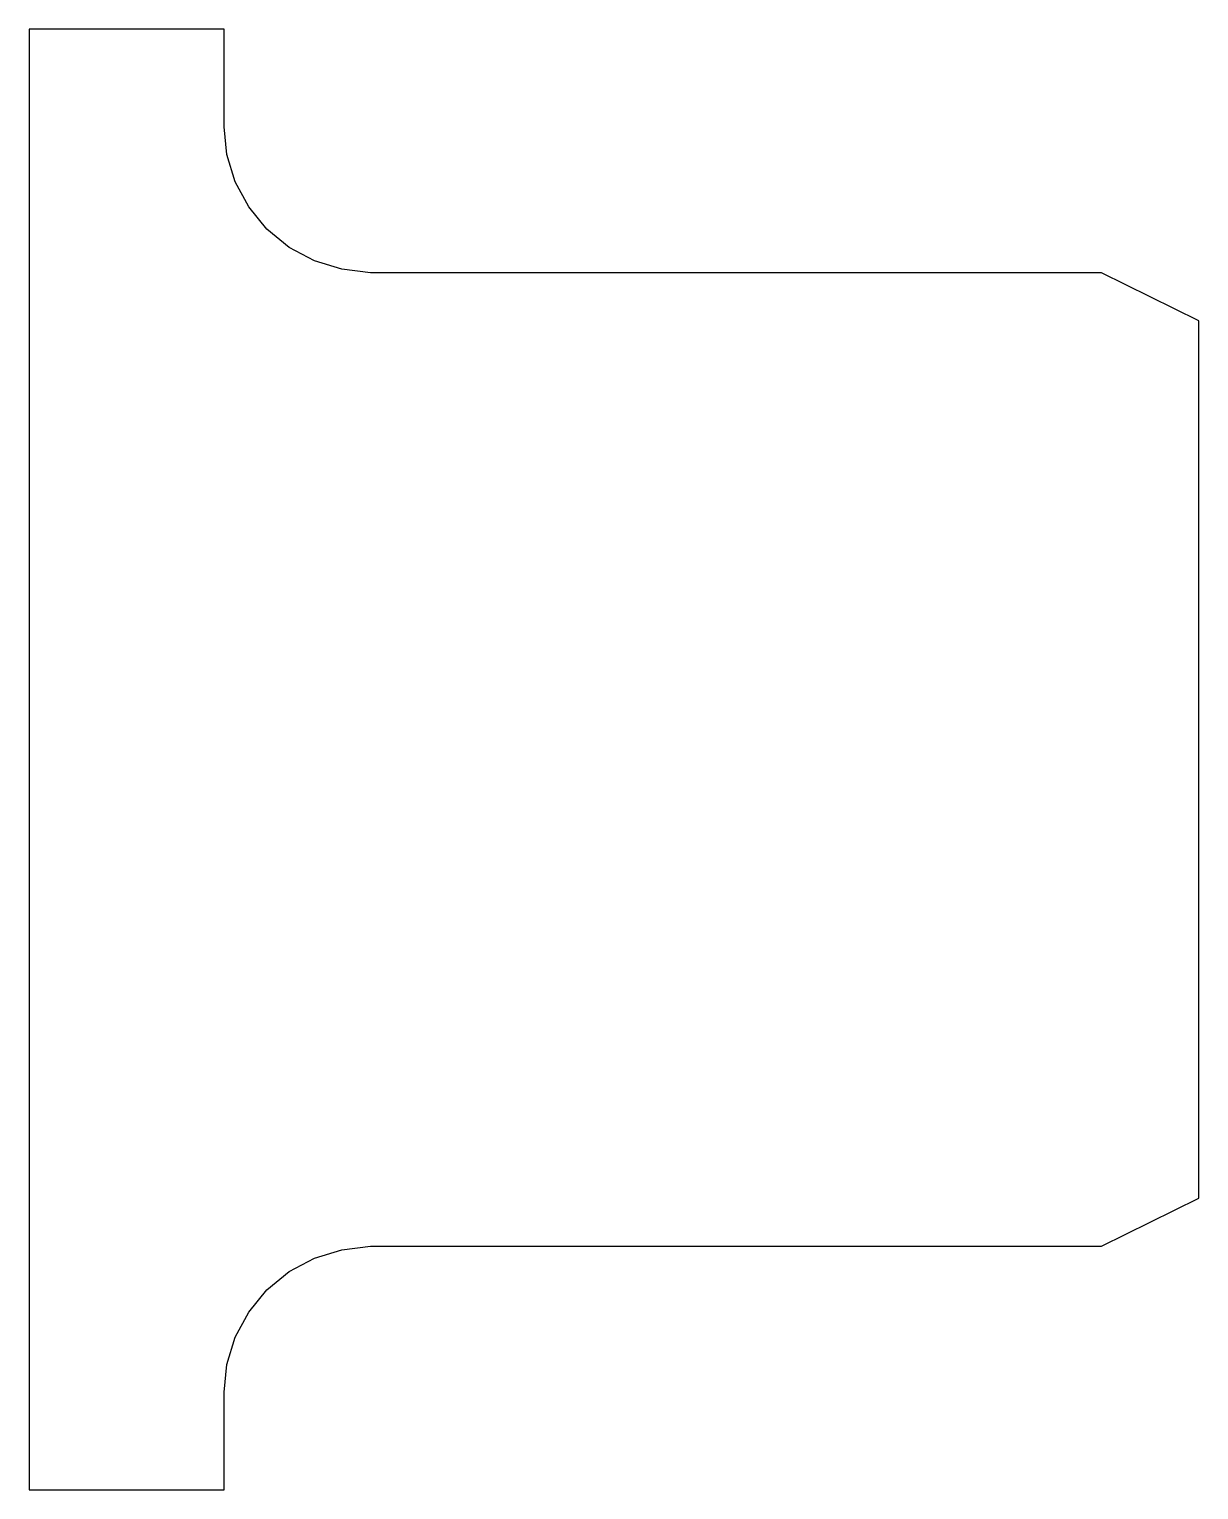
# Model space of a CAD drawing. Header units: millimetres. Extents: x -4.8 to 7.2, y -7.5 to 7.5.
import ezdxf

# ---------------------------------------------------------------- set-up
doc = ezdxf.new("R2010")
doc.units = ezdxf.units.MM

msp = doc.modelspace()

# ---------------------------------------------------------------- linework, layer by layer
at = {"layer": 'CONTOURS', "color": 7}
msp.add_lwpolyline([(-4.829, -7.49), (-3.829, -7.49), (-2.829, -7.49), (-2.829, -6.971), (-2.829, -6.49), (-2.8, -6.207), (-2.715, -5.926), (-2.576, -5.667), (-2.39, -5.439), (-2.163, -5.253), (-1.903, -5.114), (-1.622, -5.029), (-1.329, -4.99), (2.421, -4.99), (6.171, -4.99), (7.171, -4.5), (7.171, -4.462), (7.171, -4.423), (7.171, -4.347), (7.171, -4.27), (7.171, -4.157), (7.171, -4.045), (7.171, -3.897), (7.171, -3.75), (7.171, -3.57), (7.171, -3.391), (7.171, -3.182), (7.171, -2.973), (7.171, -2.739), (7.171, -2.505), (7.171, -2.25), (7.171, -1.995), (7.171, -1.722), (7.171, -1.45), (7.171, -1.165), (7.171, -0.88), (7.171, -0.587), (7.171, -0.295), (7.171, 0), (7.171, 0.295), (7.171, 0.587), (7.171, 0.88), (7.171, 1.165), (7.171, 1.45), (7.171, 1.722), (7.171, 1.995), (7.171, 2.25), (7.171, 2.505), (7.171, 2.739), (7.171, 2.973), (7.171, 3.182), (7.171, 3.391), (7.171, 3.57), (7.171, 3.75), (7.171, 3.897), (7.171, 4.045), (7.171, 4.157), (7.171, 4.27), (7.171, 4.347), (7.171, 4.423), (7.171, 4.462), (7.171, 4.5), (6.171, 4.99), (2.421, 4.99), (-1.329, 4.99), (-1.622, 5.029), (-1.903, 5.114), (-2.163, 5.253), (-2.39, 5.439), (-2.576, 5.667), (-2.715, 5.926), (-2.8, 6.207), (-2.829, 6.49), (-2.829, 6.971), (-2.829, 7.49), (-3.829, 7.49), (-4.829, 7.49), (-4.829, 7.471), (-4.829, 7.414), (-4.829, 7.356), (-4.829, 7.261), (-4.829, 7.165), (-4.829, 7.033), (-4.829, 6.901), (-4.829, 6.734), (-4.829, 6.566), (-4.829, 6.365), (-4.829, 6.164), (-4.829, 5.931), (-4.829, 5.698), (-4.829, 5.436), (-4.829, 5.174), (-4.829, 4.885), (-4.829, 4.597), (-4.829, 4.285), (-4.829, 3.972), (-4.829, 3.64), (-4.829, 3.307), (-4.829, 2.958), (-4.829, 2.608), (-4.829, 2.245), (-4.829, 1.882), (-4.829, 1.51), (-4.829, 1.137), (-4.829, 0.759), (-4.829, 0.38), (-4.829, 0), (-4.829, -0.38), (-4.829, -0.759), (-4.829, -1.137), (-4.829, -1.51), (-4.829, -1.882), (-4.829, -2.245), (-4.829, -2.608), (-4.829, -2.958), (-4.829, -3.307), (-4.829, -3.64), (-4.829, -3.972), (-4.829, -4.285), (-4.829, -4.597), (-4.829, -4.885), (-4.829, -5.174), (-4.829, -5.436), (-4.829, -5.698), (-4.829, -5.931), (-4.829, -6.164), (-4.829, -6.365), (-4.829, -6.566), (-4.829, -6.734), (-4.829, -6.901), (-4.829, -7.033), (-4.829, -7.165), (-4.829, -7.261), (-4.829, -7.356), (-4.829, -7.414), (-4.829, -7.471)], close=True, dxfattribs=at)

doc.saveas('drawing.dxf')
